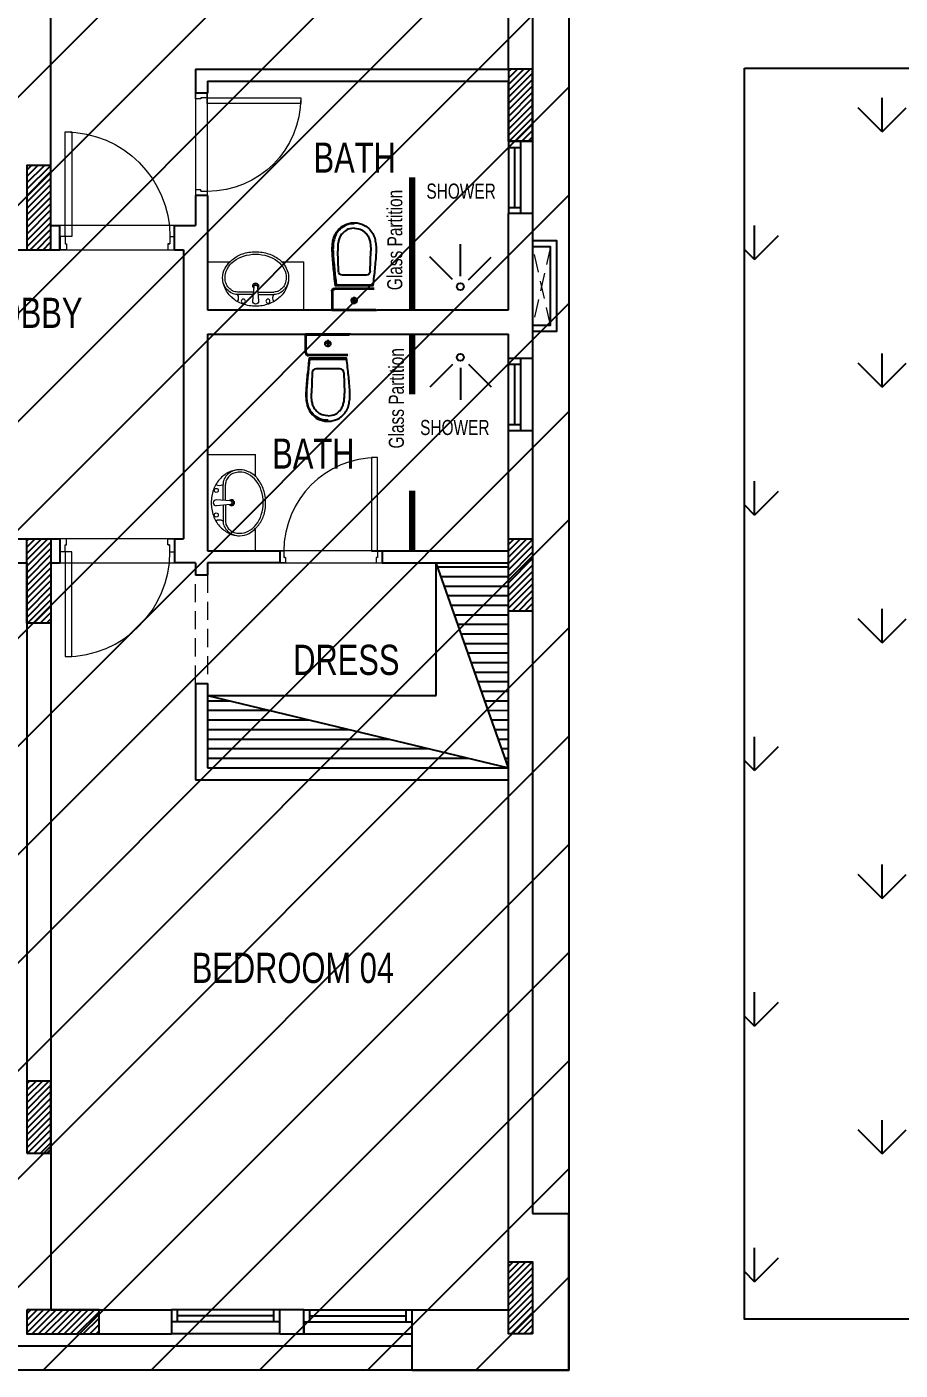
# Model space of a CAD drawing. Header units: centimetres. Extents: x 7997 to 116674, y 1017 to 13844.
# Drawn here: x 10508 to 11233, y 12100 to 13215 of the extents above; entities that cross this region are included whole.
import ezdxf

# ---------------------------------------------------------------- set-up
doc = ezdxf.new("R2010")
doc.units = ezdxf.units.CM
doc.header["$LTSCALE"] = 200
for name, pattern in [('$0$DASHED', [0.75, 0.5, -0.25]), ('$1$DASHED', [0.75, 0.5, -0.25]), ('A-106-Typical Floor Plan$0$HIDDEN', [0.375, 0.25, -0.125])]:
    doc.linetypes.add(name, pattern=pattern)
for name, color, linetype in [('$0$CPBRD-LINES', 11, 'Continuous'), ('$0$WIN', 6, 'Continuous'), ('$1$BATH-FUR', 8, 'Continuous'), ('$1$WINDOR', 6, 'Continuous'), ('$1$wipeout', 85, 'Continuous'), ('$1$Z-RUBBER', 8, 'Continuous'), ('Border 100x200', 2, 'Continuous'), ('COL', 1, 'Continuous'), ('DIM', 11, 'Continuous'), ('WIN', 6, 'Continuous'), ('WINDOR', 6, 'Continuous'), ('Z-RUBBER', 8, 'Continuous')]:
    doc.layers.add(name, color=color, linetype=linetype)
for name, color, linetype, lineweight in [('$0$HAT', 8, 'Continuous', 9), ('$1$FIXTURE', 6, 'Continuous', 13), ('$1$Layer1', 67, 'Continuous', 9), ('$1$TEXT', 6, 'Continuous', 18), ('$1$WALL', 3, 'Continuous', 25), ('$2$HAT', 8, 'Continuous', 9), ('FIXTURE', 6, 'Continuous', 13), ('HAT', 8, 'Continuous', 9), ('TEXT', 6, 'Continuous', 18), ('WALL', 3, 'Continuous', 25)]:
    doc.layers.add(name, color=color, linetype=linetype, lineweight=lineweight)
doc.styles.add('$1$style8', font='swisscl.ttf', dxfattribs={"width": 0.8})
doc.styles.add('style8', font='swisscl.ttf', dxfattribs={"width": 0.8})
pattern_1 = [(45, (-21734.0303, -7392.24753), (-0.08838834765, 0.08838834765), [])]
pattern_2 = [(360, (-5607318.147, -7847120.6), (3e-15, 7.9375), [])]
pattern_3 = [(45, (-33014.8116, -54636.4848), (-2.65165043, 2.65165043), [])]

# ---------------------------------------------------------------- blocks, each defined once
blk = doc.blocks.new('A$C414D25BB')
at = {"layer": 'Z-RUBBER', "ltscale": 0.05}
h = blk.add_hatch(dxfattribs=at)
h.set_pattern_fill('ANSI31', color=256, style=0)
h.set_pattern_definition(pattern_1)
h.paths.add_polyline_path([(0.114, 0.062, -5.138733), (0.115, 0.062), (0.115, 0.06), (0.116, 0.06), (0.115, 0.058), (0.116, 0.058), (0.115, 0.056), (0.113, 0.058), (0.114, 0.058), (0.113, 0.06), (0.114, 0.06)])
at = {"layer": 'FIXTURE'}
for p, q in [((0.857, 0.916), (0.857, 0.116)), ((0.907, 0.916), (0.857, 0.916)), ((0.907, 0.116), (0.907, 0.916)), ((0.107, 0.116), (0.072, 0.116)), ((0.072, 0.116), (0.072, 0.016)), ((0.107, 0.116), (0.107, 0.062)), ((0.857, 0.116), (0.907, 0.116)), ((0.907, 0.116), (0.947, 0.116)), ((0.907, 0.116), (0.907, 0.062)), ((0.947, 0.116), (0.947, 0.016)), ((0.122, 0.016), (0.072, 0.016)), ((0.119, 0.062), (0.107, 0.062)), ((0.112, 0.062), (0.122, 0.062)), ((0.122, 0.062), (0.122, 0.016)), ((0.907, 0.062), (0.897, 0.062)), ((0.897, 0.062), (0.897, 0.016)), ((0.897, 0.016), (0.947, 0.016))]:
    blk.add_line(p, q, dxfattribs=at)
blk.add_lwpolyline([(0.905, 0.062), (0.904, 0.062)], dxfattribs=at)
blk.add_arc((0.907, 0.116), 0.8, 90, 180, dxfattribs=at)
blk = doc.blocks.new('$1$A$C397E50C8')
at = {"layer": '$1$Layer1', "color": 8}
for p, q in [((0.8, 0.514), (0.8, 0.114)), ((0.38, 0.385), (0.248, 0.385)), ((0.38, 0.365), (0.248, 0.365)), ((0.385, 0.322), (0.375, 0.441)), ((0.415, 0.322), (0.424, 0.441)), ((0.42, 0.385), (0.552, 0.385)), ((0.42, 0.365), (0.552, 0.365)), ((0, 0.114), (0.187, 0.114)), ((0.616, 0.114), (0.8, 0.114))]:
    blk.add_line(p, q, dxfattribs=at)
for centre in [(0.298, 0.441), (0.502, 0.441)]:
    blk.add_circle(centre, 0.017, dxfattribs=at)
for centre, radius, start, end in [((0.386, 0.206), 0.275, 109.7015, 130.8429), ((0.4, 0.167), 0.316, 90, 109.7015), ((0.4, 0.441), 0.0245, 0, 180), ((0.4, 0.167), 0.316, 70.2985, 90), ((0.414, 0.206), 0.275, 49.1571, 70.2985), ((0.332, 0.247), 0.206, 154.3988, 180), ((0.265, 0.253), 0.138, 138.557, 159.911), ((0.365, 0.231), 0.242, 130.8429, 154.3988), ((0.255, 0.262), 0.124, 115.1324, 138.557), ((0.255, 0.262), 0.104, 115.1324, 138.557), ((0.248, 0.277), 0.108, 90, 115.1324), ((0.248, 0.277), 0.0879, 90, 115.1324), ((0.2, 0.414), 0.0561, 328.5927, 32.0804), ((0.6, 0.414), 0.0561, 147.9196, 211.4073), ((0.552, 0.277), 0.108, 64.8676, 90), ((0.552, 0.277), 0.0879, 64.8676, 90), ((0.545, 0.262), 0.104, 41.443, 64.8676), ((0.435, 0.231), 0.242, 25.6012, 49.1571), ((0.545, 0.262), 0.124, 41.443, 64.8676), ((0.535, 0.253), 0.138, 20.089, 41.443), ((0.468, 0.247), 0.206, 0, 25.6012), ((0.282, 0.247), 0.156, 159.911, 180), ((0.298, 0.247), 0.172, 180, 207.7048), ((0.282, 0.247), 0.136, 159.911, 180), ((0.298, 0.247), 0.152, 180, 207.7048), ((0.265, 0.253), 0.118, 138.557, 159.911), ((0.4, 0.314), 0.0245, 130.1483, 49.8517), ((0.4, 0.314), 0.017, 151.52, 28.48), ((0.4, 0.323), 0.015, 184.5957, 355.4043), ((0.535, 0.253), 0.118, 20.089, 41.443), ((0.502, 0.247), 0.152, 332.2952, 0), ((0.518, 0.247), 0.136, 0, 20.089), ((0.502, 0.247), 0.172, 332.2952, 0), ((0.518, 0.247), 0.156, 0, 20.089), ((0.39, 0.318), 0.287, 211.6966, 225.1435), ((0.347, 0.272), 0.208, 207.7048, 231.7336), ((0.39, 0.318), 0.287, 225.1435, 230.6034), ((0.453, 0.272), 0.208, 308.2664, 332.2952), ((0.453, 0.272), 0.228, 308.2664, 315.8627), ((0.453, 0.272), 0.228, 315.8627, 332.2952), ((0.355, 0.257), 0.218, 227.5536, 253.317), ((0.379, 0.313), 0.259, 231.7336, 251.9061), ((0.39, 0.318), 0.287, 249.6954, 271.4336), ((0.4, 0.377), 0.326, 251.9061, 270), ((0.4, 0.377), 0.346, 269.5314, 270), ((0.4, 0.377), 0.326, 270, 288.0939), ((0.4, 0.377), 0.346, 270, 288.0939), ((0.421, 0.313), 0.259, 288.0939, 308.2664), ((0.421, 0.313), 0.279, 288.0939, 308.2664)]:
    blk.add_arc(centre, radius, start, end, dxfattribs=at)
blk = doc.blocks.new('$1$CLOSET')
blk.add_wipeout([(-2144343.954, -2148345.497), (-2144343.793, -2148345.497), (-2144343.787, -2148345.499), (-2144343.779, -2148345.505), (-2144343.778, -2148345.508), (-2144343.775, -2148345.515), (-2144343.774, -2148345.519), (-2144343.774, -2148345.848), (-2144343.776, -2148345.856), (-2144343.779, -2148345.861), (-2144343.781, -2148345.864), (-2144343.783, -2148345.866), (-2144343.789, -2148345.869), (-2144343.792, -2148345.87), (-2144343.796, -2148345.87), (-2144343.954, -2148345.87), (-2144343.954, -2148345.506)]).dxf.layer = '$1$wipeout'
at = {"layer": '$1$BATH-FUR', "color": 8, "linetype": 'Continuous'}
for p, q in [((-2144343.954, -2148345.87), (-2144343.954, -2148345.497)), ((-2144343.948, -2148345.864), (-2144343.948, -2148345.504)), ((-2144343.905, -2148345.684), (-2144343.843, -2148345.684)), ((-2144343.874, -2148345.653), (-2144343.874, -2148345.715))]:
    blk.add_line(p, q, dxfattribs=at)
blk.add_circle((-2144343.874, -2148345.684), 0.0231, dxfattribs=at)
blk.add_wipeout([(-2144343.753, -2148345.529), (-2144343.691, -2148345.522), (-2144343.66, -2148345.518), (-2144343.643, -2148345.516), (-2144343.619, -2148345.514), (-2144343.602, -2148345.512), (-2144343.58, -2148345.51), (-2144343.566, -2148345.509), (-2144343.544, -2148345.507), (-2144343.527, -2148345.505), (-2144343.504, -2148345.504), (-2144343.482, -2148345.502), (-2144343.462, -2148345.502), (-2144343.443, -2148345.502), (-2144343.43, -2148345.502), (-2144343.424, -2148345.502), (-2144343.406, -2148345.504), (-2144343.401, -2148345.504), (-2144343.384, -2148345.507), (-2144343.368, -2148345.51), (-2144343.358, -2148345.513), (-2144343.346, -2148345.517), (-2144343.34, -2148345.519), (-2144343.331, -2148345.523), (-2144343.321, -2148345.528), (-2144343.309, -2148345.535), (-2144343.304, -2148345.539), (-2144343.297, -2148345.544), (-2144343.292, -2148345.549), (-2144343.284, -2148345.555), (-2144343.276, -2148345.563), (-2144343.264, -2148345.577), (-2144343.252, -2148345.595), (-2144343.248, -2148345.603), (-2144343.242, -2148345.616), (-2144343.239, -2148345.625), (-2144343.236, -2148345.635), (-2144343.234, -2148345.644), (-2144343.233, -2148345.649), (-2144343.231, -2148345.669), (-2144343.23, -2148345.687), (-2144343.231, -2148345.7), (-2144343.232, -2148345.711), (-2144343.234, -2148345.722), (-2144343.235, -2148345.729), (-2144343.239, -2148345.741), (-2144343.242, -2148345.751), (-2144343.244, -2148345.756), (-2144343.25, -2148345.767), (-2144343.252, -2148345.772), (-2144343.259, -2148345.784), (-2144343.268, -2148345.795), (-2144343.278, -2148345.806), (-2144343.292, -2148345.819), (-2144343.299, -2148345.825), (-2144343.31, -2148345.833), (-2144343.317, -2148345.837), (-2144343.327, -2148345.843), (-2144343.337, -2148345.847), (-2144343.353, -2148345.853), (-2144343.363, -2148345.856), (-2144343.379, -2148345.86), (-2144343.401, -2148345.863), (-2144343.437, -2148345.866), (-2144343.464, -2148345.866), (-2144343.494, -2148345.865), (-2144343.519, -2148345.863), (-2144343.544, -2148345.861), (-2144343.577, -2148345.858), (-2144343.611, -2148345.855), (-2144343.627, -2148345.853), (-2144343.656, -2148345.85), (-2144343.673, -2148345.848), (-2144343.694, -2148345.846), (-2144343.722, -2148345.842), (-2144343.753, -2148345.839), (-2144343.753, -2148345.548)]).dxf.layer = '$1$wipeout'
for p, q in [((-2144343.781, -2148345.519), (-2144343.781, -2148345.848)), ((-2144343.774, -2148345.519), (-2144343.774, -2148345.848)), ((-2144343.746, -2148345.535), (-2144343.746, -2148345.833)), ((-2144343.664, -2148345.584), (-2144343.664, -2148345.782)), ((-2144343.632, -2148345.551), (-2144343.463, -2148345.546)), ((-2144343.796, -2148345.87), (-2144343.954, -2148345.87)), ((-2144343.796, -2148345.864), (-2144343.948, -2148345.864)), ((-2144343.632, -2148345.815), (-2144343.463, -2148345.82))]:
    blk.add_line(p, q, dxfattribs=at)
for points in [[(-2144343.23, -2148345.684), (-2144343.231, -2148345.66), (-2144343.235, -2148345.639), (-2144343.241, -2148345.62), (-2144343.248, -2148345.603), (-2144343.256, -2148345.588), (-2144343.266, -2148345.575), (-2144343.276, -2148345.563), (-2144343.286, -2148345.553), (-2144343.297, -2148345.544), (-2144343.307, -2148345.537), (-2144343.317, -2148345.53), (-2144343.327, -2148345.525), (-2144343.337, -2148345.52), (-2144343.347, -2148345.516), (-2144343.358, -2148345.513), (-2144343.368, -2148345.51), (-2144343.379, -2148345.508), (-2144343.39, -2148345.506), (-2144343.401, -2148345.504), (-2144343.412, -2148345.503), (-2144343.424, -2148345.502), (-2144343.437, -2148345.502), (-2144343.45, -2148345.502), (-2144343.464, -2148345.502), (-2144343.479, -2148345.502), (-2144343.494, -2148345.503), (-2144343.51, -2148345.504), (-2144343.527, -2148345.505), (-2144343.544, -2148345.507), (-2144343.561, -2148345.508), (-2144343.577, -2148345.51), (-2144343.594, -2148345.511), (-2144343.611, -2148345.513), (-2144343.627, -2148345.515), (-2144343.643, -2148345.516), (-2144343.66, -2148345.518), (-2144343.676, -2148345.52), (-2144343.694, -2148345.522), (-2144343.711, -2148345.524), (-2144343.753, -2148345.529), (-2144343.753, -2148345.839), (-2144343.711, -2148345.844), (-2144343.694, -2148345.846), (-2144343.676, -2148345.848), (-2144343.66, -2148345.849), (-2144343.643, -2148345.851), (-2144343.627, -2148345.853), (-2144343.611, -2148345.855), (-2144343.594, -2148345.856), (-2144343.577, -2148345.858), (-2144343.561, -2148345.859), (-2144343.544, -2148345.861), (-2144343.527, -2148345.862), (-2144343.51, -2148345.864), (-2144343.494, -2148345.865), (-2144343.479, -2148345.865), (-2144343.464, -2148345.866), (-2144343.45, -2148345.866), (-2144343.437, -2148345.866), (-2144343.424, -2148345.865), (-2144343.412, -2148345.865), (-2144343.401, -2148345.863), (-2144343.39, -2148345.862), (-2144343.379, -2148345.86), (-2144343.368, -2148345.857), (-2144343.358, -2148345.855), (-2144343.347, -2148345.851), (-2144343.337, -2148345.847), (-2144343.327, -2148345.843), (-2144343.317, -2148345.837), (-2144343.307, -2148345.831), (-2144343.297, -2148345.823), (-2144343.286, -2148345.815), (-2144343.276, -2148345.804), (-2144343.266, -2148345.793), (-2144343.256, -2148345.78), (-2144343.248, -2148345.765), (-2144343.241, -2148345.748), (-2144343.235, -2148345.729), (-2144343.231, -2148345.708), (-2144343.23, -2148345.684)], [(-2144343.237, -2148345.683), (-2144343.238, -2148345.707), (-2144343.241, -2148345.727), (-2144343.247, -2148345.746), (-2144343.254, -2148345.762), (-2144343.262, -2148345.776), (-2144343.271, -2148345.789), (-2144343.281, -2148345.8), (-2144343.291, -2148345.81), (-2144343.301, -2148345.818), (-2144343.311, -2148345.825), (-2144343.32, -2148345.832), (-2144343.33, -2148345.837), (-2144343.34, -2148345.841), (-2144343.35, -2148345.845), (-2144343.36, -2148345.848), (-2144343.37, -2148345.851), (-2144343.38, -2148345.853), (-2144343.391, -2148345.855), (-2144343.401, -2148345.857), (-2144343.413, -2148345.858), (-2144343.424, -2148345.859), (-2144343.437, -2148345.859), (-2144343.45, -2148345.86), (-2144343.464, -2148345.859), (-2144343.478, -2148345.859), (-2144343.494, -2148345.858), (-2144343.51, -2148345.857), (-2144343.526, -2148345.856), (-2144343.543, -2148345.854), (-2144343.56, -2148345.853), (-2144343.577, -2148345.851), (-2144343.594, -2148345.85), (-2144343.61, -2148345.848), (-2144343.626, -2148345.846), (-2144343.643, -2148345.845), (-2144343.659, -2148345.843), (-2144343.676, -2148345.841), (-2144343.693, -2148345.839), (-2144343.711, -2148345.837), (-2144343.746, -2148345.833), (-2144343.746, -2148345.535)], [(-2144343.275, -2148345.682), (-2144343.276, -2148345.664), (-2144343.279, -2148345.648), (-2144343.283, -2148345.634), (-2144343.289, -2148345.622), (-2144343.295, -2148345.611), (-2144343.302, -2148345.602), (-2144343.309, -2148345.593), (-2144343.317, -2148345.586), (-2144343.325, -2148345.579), (-2144343.333, -2148345.573), (-2144343.34, -2148345.568), (-2144343.348, -2148345.565), (-2144343.355, -2148345.561), (-2144343.363, -2148345.558), (-2144343.371, -2148345.556), (-2144343.379, -2148345.554), (-2144343.388, -2148345.552), (-2144343.397, -2148345.55), (-2144343.407, -2148345.549), (-2144343.417, -2148345.548), (-2144343.427, -2148345.547), (-2144343.438, -2148345.546), (-2144343.463, -2148345.546)], [(-2144343.275, -2148345.685), (-2144343.276, -2148345.703), (-2144343.279, -2148345.719), (-2144343.283, -2148345.733), (-2144343.289, -2148345.745), (-2144343.295, -2148345.756), (-2144343.302, -2148345.765), (-2144343.309, -2148345.773), (-2144343.317, -2148345.781), (-2144343.325, -2148345.788), (-2144343.333, -2148345.794), (-2144343.34, -2148345.798), (-2144343.348, -2148345.802), (-2144343.355, -2148345.805), (-2144343.363, -2148345.808), (-2144343.371, -2148345.811), (-2144343.379, -2148345.813), (-2144343.388, -2148345.815), (-2144343.397, -2148345.817), (-2144343.407, -2148345.818), (-2144343.417, -2148345.819), (-2144343.427, -2148345.82), (-2144343.438, -2148345.82), (-2144343.463, -2148345.82)]]:
    blk.add_lwpolyline(points, dxfattribs=at)
for centre, radius, start, end in [((-2144343.631, -2148345.584), 0.0329, 91.6968, 180), ((-2144343.796, -2148345.848), 0.0219, 270, 0), ((-2144343.796, -2148345.848), 0.0153, 270, 0), ((-2144343.631, -2148345.782), 0.0329, 180, 268.3032)]:
    blk.add_arc(centre, radius, start, end, dxfattribs=at)
at = {"color": 8, "ltscale": 0.001, "const_width": 0.000508}
for points in [[(-2144343.954, -2148345.497), (-2144343.796, -2148345.497), (-2144343.791, -2148345.498), (-2144343.784, -2148345.501), (-2144343.779, -2148345.505), (-2144343.776, -2148345.511), (-2144343.774, -2148345.519), (-2144343.774, -2148345.848), (-2144343.776, -2148345.856), (-2144343.779, -2148345.861), (-2144343.781, -2148345.864), (-2144343.785, -2148345.867), (-2144343.792, -2148345.87), (-2144343.796, -2148345.87), (-2144343.954, -2148345.87), (-2144343.954, -2148345.497)], [(-2144343.753, -2148345.529), (-2144343.753, -2148345.839), (-2144343.651, -2148345.85), (-2144343.586, -2148345.857), (-2144343.527, -2148345.862), (-2144343.487, -2148345.865), (-2144343.446, -2148345.866), (-2144343.421, -2148345.865), (-2144343.401, -2148345.863), (-2144343.379, -2148345.86), (-2144343.363, -2148345.856), (-2144343.347, -2148345.851), (-2144343.332, -2148345.845), (-2144343.317, -2148345.837), (-2144343.304, -2148345.829), (-2144343.294, -2148345.821), (-2144343.283, -2148345.811), (-2144343.273, -2148345.801), (-2144343.264, -2148345.79), (-2144343.255, -2148345.778), (-2144343.244, -2148345.756), (-2144343.24, -2148345.746), (-2144343.235, -2148345.729), (-2144343.231, -2148345.708), (-2144343.23, -2148345.693), (-2144343.23, -2148345.681), (-2144343.231, -2148345.665), (-2144343.233, -2148345.649), (-2144343.235, -2148345.639), (-2144343.241, -2148345.62), (-2144343.251, -2148345.598), (-2144343.264, -2148345.577), (-2144343.276, -2148345.563), (-2144343.289, -2148345.551), (-2144343.304, -2148345.539), (-2144343.315, -2148345.532), (-2144343.327, -2148345.525), (-2144343.342, -2148345.518), (-2144343.353, -2148345.515), (-2144343.371, -2148345.51), (-2144343.388, -2148345.506), (-2144343.404, -2148345.504), (-2144343.43, -2148345.502), (-2144343.452, -2148345.502), (-2144343.471, -2148345.502), (-2144343.492, -2148345.503), (-2144343.504, -2148345.504), (-2144343.522, -2148345.505), (-2144343.566, -2148345.509), (-2144343.594, -2148345.511), (-2144343.622, -2148345.514), (-2144343.651, -2148345.517), (-2144343.691, -2148345.522), (-2144343.753, -2148345.529)]]:
    blk.add_lwpolyline(points, dxfattribs=at)
blk = doc.blocks.new('$1$A$C414D25BB')
at = {"layer": '$1$Z-RUBBER', "ltscale": 0.05}
h = blk.add_hatch(dxfattribs=at)
h.set_pattern_fill('ANSI31', color=256, style=0)
h.set_pattern_definition(pattern_1)
h.paths.add_polyline_path([(0.114, 0.062, -5.138733), (0.115, 0.062), (0.115, 0.06), (0.116, 0.06), (0.115, 0.058), (0.116, 0.058), (0.115, 0.056), (0.113, 0.058), (0.114, 0.058), (0.113, 0.06), (0.114, 0.06)])
at = {"layer": '$1$FIXTURE'}
for p, q in [((0.857, 0.916), (0.857, 0.116)), ((0.907, 0.916), (0.857, 0.916)), ((0.907, 0.116), (0.907, 0.916)), ((0.107, 0.116), (0.072, 0.116)), ((0.072, 0.116), (0.072, 0.016)), ((0.107, 0.116), (0.107, 0.062)), ((0.857, 0.116), (0.907, 0.116)), ((0.907, 0.116), (0.947, 0.116)), ((0.907, 0.116), (0.907, 0.062)), ((0.947, 0.116), (0.947, 0.016)), ((0.122, 0.016), (0.072, 0.016)), ((0.119, 0.062), (0.107, 0.062)), ((0.112, 0.062), (0.122, 0.062)), ((0.122, 0.062), (0.122, 0.016)), ((0.907, 0.062), (0.897, 0.062)), ((0.897, 0.062), (0.897, 0.016)), ((0.897, 0.016), (0.947, 0.016))]:
    blk.add_line(p, q, dxfattribs=at)
blk.add_lwpolyline([(0.905, 0.062), (0.904, 0.062)], dxfattribs=at)
blk.add_arc((0.907, 0.116), 0.8, 90, 180, dxfattribs=at)
blk = doc.blocks.new('06-FF COLUMNS-Essa', base_point=(38719.9, 8657))
at = {"layer": 'COL', "ltscale": 0.05}
h = blk.add_hatch(dxfattribs=at)
h.set_pattern_fill('ANSI31', color=8, scale=30)
h.set_pattern_definition(pattern_3)
h.paths.add_polyline_path([(39739.9, 9677), (39759.9, 9677), (39759.9, 9737), (39739.9, 9737)])
h = blk.add_hatch(dxfattribs=at)
h.set_pattern_fill('ANSI31', color=8, scale=30)
h.set_pattern_definition(pattern_3)
h.paths.add_polyline_path([(39339.9, 9587), (39359.9, 9587), (39359.9, 9657), (39339.9, 9657)])
h = blk.add_hatch(dxfattribs=at)
h.set_pattern_fill('ANSI31', color=8, scale=30)
h.set_pattern_definition(pattern_3)
h.paths.add_polyline_path([(39339.9, 9347), (39359.9, 9347), (39359.9, 9277), (39339.9, 9277)])
h = blk.add_hatch(dxfattribs=at)
h.set_pattern_fill('ANSI31', color=8, scale=30)
h.set_pattern_definition(pattern_3)
h.paths.add_polyline_path([(39739.9, 9347), (39759.9, 9347), (39759.9, 9287), (39739.9, 9287)])
h = blk.add_hatch(dxfattribs=at)
h.set_pattern_fill('ANSI31', color=8, scale=30)
h.set_pattern_definition(pattern_3)
h.paths.add_polyline_path([(39339.9, 8837), (39359.9, 8837), (39359.9, 8897), (39339.9, 8897)])
h = blk.add_hatch(dxfattribs=at)
h.set_pattern_fill('ANSI31', color=8, scale=30)
h.set_pattern_definition(pattern_3)
h.paths.add_polyline_path([(39759.9, 8687), (39739.9, 8687), (39739.9, 8747), (39759.9, 8747)])
h = blk.add_hatch(dxfattribs=at)
h.set_pattern_fill('ANSI31', color=8, scale=30)
h.set_pattern_definition(pattern_3)
h.paths.add_polyline_path([(39339.9, 8707), (39339.9, 8687), (39399.9, 8687), (39399.9, 8707)])
at = {"layer": 'COL'}
for points in [[(39739.9, 9677), (39759.9, 9677), (39759.9, 9737), (39739.9, 9737)], [(39339.9, 9587), (39359.9, 9587), (39359.9, 9657), (39339.9, 9657)], [(39339.9, 9347), (39359.9, 9347), (39359.9, 9277), (39339.9, 9277)], [(39739.9, 9347), (39759.9, 9347), (39759.9, 9287), (39739.9, 9287)], [(39339.9, 8837), (39359.9, 8837), (39359.9, 8897), (39339.9, 8897)], [(39759.9, 8687), (39739.9, 8687), (39739.9, 8747), (39759.9, 8747)], [(39339.9, 8707), (39339.9, 8687), (39399.9, 8687), (39399.9, 8707)]]:
    blk.add_lwpolyline(points, close=True, dxfattribs=at)
blk = doc.blocks.new('03-FIRST FLOOR PLAN-selattin', base_point=(31015.7, 25621.5))
at = {"layer": '$0$CPBRD-LINES'}
h = blk.add_hatch(dxfattribs=at)
h.set_pattern_fill('ANSI31', color=256, scale=2.5, angle=315, style=0)
h.set_pattern_definition(pattern_2)
h.paths.add_polyline_path([(30965.7, 24576.5), (30965.7, 24746.5), (30905.7, 24746.5)])
h = blk.add_hatch(dxfattribs=at)
h.set_pattern_fill('ANSI31', color=256, scale=2.5, angle=315, style=0)
h.set_pattern_definition(pattern_2)
h.paths.add_polyline_path([(30715.7, 24636.5), (30715.7, 24576.5), (30965.7, 24576.5)])
for p, q in [((30905.7, 24636.5), (30905.7, 24746.5)), ((30965.7, 24576.5), (30905.7, 24746.5)), ((30715.7, 24636.5), (30905.7, 24636.5)), ((30715.7, 24636.5), (30965.7, 24576.5))]:
    blk.add_line(p, q, dxfattribs=at)
at = {"layer": '$0$HAT', "linetype": '$0$DASHED', "ltscale": 0.15}
for p, q in [((31000.7, 25009), (30985.7, 24944)), ((31000.7, 24944), (30985.7, 25009))]:
    blk.add_line(p, q, dxfattribs=at)
at = {"layer": '$0$WIN'}
for points in [[(30985.7, 24939), (31005.7, 24939), (31005.7, 25014), (30985.7, 25014)], [(30985.7, 24944), (31000.7, 24944), (31000.7, 25009), (30985.7, 25009)]]:
    blk.add_lwpolyline(points, dxfattribs=at)
at = {"layer": '$1$BATH-FUR'}
for p, q in [((30925.7, 24984.5), (30925.7, 25011.2)), ((30919.3, 24981.7), (30900.4, 25000.6)), ((30932.4, 24981.5), (30951.3, 25000.3)), ((30919.3, 24911.3), (30900.4, 24892.4)), ((30932.4, 24911.5), (30951.3, 24892.7)), ((30925.7, 24908.5), (30925.7, 24881.8))]:
    blk.add_line(p, q, dxfattribs=at)
for centre in [(30925.7, 24975.8), (30925.7, 24917.2)]:
    blk.add_circle(centre, 2.88, dxfattribs=at)
at = {"layer": '$1$WALL'}
for p, q in [((30705.7, 25156.5), (30705.7, 25136.5)), ((30705.7, 25156.5), (30965.7, 25156.5)), ((30715.7, 25146.5), (30965.7, 25146.5)), ((30715.7, 25146.5), (30715.7, 25136.5)), ((30965.7, 25096.5), (30965.7, 25146.5)), ((30715.7, 25136.5), (30705.7, 25136.5)), ((30985.7, 25096.5), (30965.7, 25096.5)), ((30705.7, 25051.5), (30705.7, 25026.5)), ((30715.7, 25051.5), (30705.7, 25051.5)), ((30715.7, 25051.5), (30715.7, 24956.5)), ((30965.7, 24956.5), (30965.7, 25036.5)), ((30985.7, 25036.5), (30965.7, 25036.5)), ((30985.7, 25036.5), (30985.7, 24916.5)), ((30688.2, 25026.5), (30705.7, 25026.5)), ((30688.2, 25006.5), (30688.2, 25026.5)), ((30688.2, 25006.5), (30695.7, 25006.5)), ((30695.7, 25006.5), (30695.7, 24766.5)), ((30715.7, 24956.5), (30965.7, 24956.5)), ((30715.7, 24936.5), (30965.7, 24936.5)), ((30715.7, 24936.5), (30715.7, 24756.5)), ((30965.7, 24916.5), (30965.7, 24936.5)), ((30965.7, 24916.5), (30985.7, 24916.5)), ((30965.7, 24756.5), (30965.7, 24856.5)), ((30965.7, 24856.5), (30985.7, 24856.5)), ((30688.2, 24766.5), (30695.7, 24766.5)), ((30688.2, 24766.5), (30688.2, 24746.5)), ((30715.7, 24756.5), (30775.7, 24756.5)), ((30775.7, 24756.5), (30775.7, 24746.5)), ((30860.7, 24756.5), (30965.7, 24756.5)), ((30860.7, 24756.5), (30860.7, 24746.5)), ((30705.7, 24746.5), (30688.2, 24746.5)), ((30705.7, 24746.5), (30705.7, 24736.7)), ((30775.7, 24746.5), (30715.7, 24746.5)), ((30715.7, 24746.5), (30715.7, 24736.7)), ((30860.7, 24746.5), (30965.7, 24746.5)), ((30705.7, 24736.7), (30715.7, 24736.7)), ((30705.7, 24646.5), (30715.7, 24646.5)), ((30705.7, 24646.5), (30705.7, 24566.5)), ((30715.7, 24646.5), (30715.7, 24576.5)), ((30715.7, 24576.5), (30965.7, 24576.5)), ((30705.7, 24566.5), (30965.7, 24566.5))]:
    blk.add_line(p, q, dxfattribs=at)
at = {"layer": '$1$WALL', "color": 8, "ltscale": 150, "const_width": 5}
for points in [[(30885.7, 24956.5), (30885.7, 25066.5)], [(30885.7, 24936.5), (30885.7, 24886.5)], [(30885.7, 24756.5), (30885.7, 24806.5)]]:
    blk.add_lwpolyline(points, dxfattribs=at)
at = {"layer": '$1$WINDOR'}
for p, q in [((30965.7, 25096.5), (30965.7, 25036.5)), ((30965.7, 25091.5), (30975.7, 25091.5)), ((30970.7, 25091.5), (30970.7, 25041.5)), ((30975.7, 25096.5), (30975.7, 25036.5)), ((30985.7, 25096.5), (30985.7, 25036.5)), ((30965.7, 25041.5), (30975.7, 25041.5)), ((30965.7, 24856.5), (30965.7, 24916.5)), ((30965.7, 24911.5), (30975.7, 24911.5)), ((30970.7, 24911.5), (30970.7, 24861.5)), ((30975.7, 24916.5), (30975.7, 24856.5)), ((30985.7, 24916.5), (30985.7, 24856.5)), ((30965.7, 24861.5), (30975.7, 24861.5))]:
    blk.add_line(p, q, dxfattribs=at)
at = {"layer": '$2$HAT', "ltscale": 0.15}
for p, q in [((30705.7, 25136.5), (30705.7, 25051.5)), ((30715.7, 25051.5), (30715.7, 25136.5)), ((30860.7, 24756.5), (30775.7, 24756.5)), ((30775.7, 24746.5), (30860.7, 24746.5))]:
    blk.add_line(p, q, dxfattribs=at)
at = {"layer": '$2$HAT', "linetype": '$1$DASHED', "ltscale": 0.15}
for p, q in [((30705.7, 24646.5), (30705.7, 24736.7)), ((30715.7, 24736.7), (30715.7, 24646.5))]:
    blk.add_line(p, q, dxfattribs=at)
at = {"layer": 'HAT', "ltscale": 0.15}
for p, q in [((30688.2, 25026.5), (30593.2, 25026.5)), ((30593.2, 25006.5), (30688.2, 25006.5)), ((30688.2, 24766.5), (30593.2, 24766.5)), ((30593.2, 24746.5), (30688.2, 24746.5))]:
    blk.add_line(p, q, dxfattribs=at)
at = {"layer": 'WALL'}
for p, q in [((30585.7, 25026.5), (30585.7, 25571.5)), ((30965.7, 25156.5), (30965.7, 25571.5)), ((30985.7, 25491.5), (30985.7, 25096.5)), ((30585.7, 25026.5), (30593.2, 25026.5)), ((30593.2, 25006.5), (30593.2, 25026.5)), ((30555.7, 25006.5), (30593.2, 25006.5)), ((30985.7, 24856.5), (30985.7, 24206.5)), ((30555.7, 24766.5), (30593.2, 24766.5)), ((30593.2, 24766.5), (30593.2, 24746.5)), ((30555.7, 24746.5), (30565.7, 24746.5)), ((30565.7, 24746.5), (30565.7, 24276.5)), ((30585.7, 24746.5), (30585.7, 24126.5)), ((30585.7, 24746.5), (30593.2, 24746.5)), ((30965.7, 24126.5), (30965.7, 24746.5)), ((31015.7, 24076.5), (31015.7, 24206.5)), ((30585.7, 24126.5), (30685.7, 24126.5)), ((30685.7, 24126.5), (30685.7, 24106.5)), ((30795.7, 24126.5), (30775.7, 24126.5)), ((30775.7, 24106.5), (30775.7, 24126.5)), ((30795.7, 24106.5), (30795.7, 24126.5)), ((30885.7, 24126.5), (30965.7, 24126.5)), ((30565.7, 24106.5), (30685.7, 24106.5)), ((30775.7, 24106.5), (30795.7, 24106.5)), ((30795.7, 24116.5), (30795.7, 24106.5))]:
    blk.add_line(p, q, dxfattribs=at)
at = {"layer": 'WALL', "color": 8, "linetype": 'A-106-Typical Floor Plan$0$HIDDEN', "ltscale": 0.3}
for p, q in [((31015.7, 25492.4), (31015.7, 24206.5)), ((30885.7, 24076.5), (30075.7, 24076.5))]:
    blk.add_line(p, q, dxfattribs=at)
at = {"layer": 'WALL', "ltscale": 150}
for p, q in [((30985.7, 24206.5), (31015.7, 24206.5)), ((30885.7, 24076.5), (30885.7, 24126.5)), ((30885.7, 24076.5), (31015.7, 24076.5))]:
    blk.add_line(p, q, dxfattribs=at)
at = {"layer": 'WIN'}
blk.add_lwpolyline([(30985.7, 24939), (31005.7, 24939), (31005.7, 25014), (30985.7, 25014)], dxfattribs=at)
at = {"layer": 'WINDOR'}
for p, q in [((30775.7, 24126.5), (30685.7, 24126.5)), ((30690.7, 24116.5), (30690.7, 24126.5)), ((30770.7, 24121.5), (30690.7, 24121.5)), ((30770.7, 24116.5), (30770.7, 24126.5)), ((30795.7, 24126.5), (30885.7, 24126.5)), ((30800.7, 24116.5), (30800.7, 24126.5)), ((30800.7, 24121.5), (30880.7, 24121.5)), ((30880.7, 24116.5), (30880.7, 24126.5)), ((30775.7, 24116.5), (30685.7, 24116.5)), ((30775.7, 24106.5), (30685.7, 24106.5)), ((30795.7, 24116.5), (30885.7, 24116.5)), ((30795.7, 24106.5), (30885.7, 24106.5)), ((30885.7, 24096.5), (30247.7, 24096.5))]:
    blk.add_line(p, q, dxfattribs=at)
at = {"layer": '$1$WALL', "color": 0, "xscale": -97.14285718560265, "yscale": 97.14285718560265, "zscale": 97.14285718560265, "rotation": 270}
blk.add_blockref('$1$A$C414D25BB', (30704.2, 25044.5), dxfattribs=at)
at = {"layer": '$1$WALL', "yscale": 100, "zscale": 100}
for p, xscale, rotation in [((30715.7, 25007.9), -100, 179.9999997198161), ((30767.1, 24756.5), 100, 90.00000028018398)]:
    blk.add_blockref('$1$A$C397E50C8', p, dxfattribs=dict(at, xscale=xscale, rotation=rotation))
at = {"layer": '$1$WALL', "color": 0, "xscale": 97.14285718560265, "yscale": 97.14285718560265, "zscale": 97.14285718560265}
blk.add_blockref('$1$A$C414D25BB', (30768.7, 24745), dxfattribs=at)
at = {"layer": 'WALL', "color": 0, "xscale": -108.5714285607147, "yscale": 108.5714285607147, "zscale": 108.5714285607147}
blk.add_blockref('A$C414D25BB', (30696.1, 25004.8), dxfattribs=at)
at = {"layer": 'WALL', "color": 0, "xscale": 108.5714285607147, "yscale": 108.5714285607147, "zscale": 108.5714285607147, "rotation": 180}
blk.add_blockref('A$C414D25BB', (30696.1, 24768.2), dxfattribs=at)
at = {"layer": '$1$TEXT', "style": '$1$style8'}
for s, height, p in [('BATH', 25, (30803.8, 25070.5)), ('SHOWER', 12.5, (30897.5, 25048.9)), ('SHOWER', 12.5, (30892.3, 24852.7)), ('BATH', 25, (30769.5, 24824.8)), ('DRESS', 25, (30786.9, 24653.6))]:
    blk.add_text(s, height=height, dxfattribs=at).set_placement(p)
for p in [(30877.5, 24972.9), (30878.8, 24841.5)]:
    blk.add_text('Glass Partition', height=12.5, rotation=90, dxfattribs=at).set_placement(p)
at = {"layer": 'TEXT', "style": 'style8'}
for s, p in [('LOBBY', (30526.4, 24941.6)), ('BEDROOM 04', (30702.6, 24397.9))]:
    blk.add_text(s, height=25, dxfattribs=at).set_placement(p)
at = {"layer": '$1$BATH-FUR', "yscale": 100, "zscale": 100, "rotation": 270}
for p, xscale in [((214865405.9, 214459351.8), -100), ((214865384.1, -214409458.8), 100)]:
    blk.add_blockref('$1$CLOSET', p, dxfattribs=dict(at, xscale=xscale))
at = {"color": 6, "ltscale": 2}
blk.add_blockref('06-FF COLUMNS-Essa', (29945.7, 24076.5), dxfattribs=at)

msp = doc.modelspace()

# ---------------------------------------------------------------- hatches: boundary and pattern name
at = {"layer": 'DIM', "ltscale": 1.5}
h = msp.add_hatch(dxfattribs=at)
h.set_pattern_fill('GRASS', color=256, scale=150)
h.set_pattern_definition([(90, (-501717.01, -2785105.98), (-106.066017, 106.066017), [28.125, -184.0070344]), (45, (-501717.01, -2785105.98), (-106.066017, 106.066017), [28.125, -121.875]), (135, (-501717.01, -2785105.98), (-106.066017, -106.066017), [28.125, -121.875])])
h.paths.add_polyline_path([(11103.8859, 12142.1418), (11103.8859, 13180.6421), (12235.3841, 13180.6421), (12235.3841, 12142.1418)])

# ---------------------------------------------------------------- linework, layer by layer
msp.add_lwpolyline([(11103.8859, 13180.6421), (12235.3841, 13180.6421), (12235.3841, 12142.1418), (11103.8859, 12142.1418)], close=True, dxfattribs=at)

# ---------------------------------------------------------------- next in the draw order: block references
at = {"layer": 'DIM', "linetype": 'Continuous'}
msp.add_blockref('03-FIRST FLOOR PLAN-selattin', (10957.9496, 13644.7907), dxfattribs=at)

# ---------------------------------------------------------------- next in the draw order: hatches: boundary and pattern name
at = {"layer": 'Border 100x200', "ltscale": 150}
h = msp.add_hatch(dxfattribs=at)
h.set_pattern_fill('ANSI31', color=8, scale=20)
h.set_pattern_definition([(45, (-141.44, 0), (-44.90128, 44.90128), [])])
h.paths.add_polyline_path([(10957.9496, 13644.7907), (10957.9496, 12099.7907), (9887.9496, 12099.7907), (9887.9496, 12769.7907), (9857.9496, 12769.7907), (9857.9496, 12859.7907), (9857.9496, 12959.7907), (9857.9496, 13049.7907), (9887.9496, 13049.7907), (9887.9496, 13534.7907), (10477.9496, 13534.7907), (10477.9496, 13644.7907)])
h.paths.add_polyline_path([(9937.9496, 12254.7907), (10487.9496, 12254.7907), (10487.9496, 12129.7907), (9937.9496, 12129.7907)], flags=16)

# ---------------------------------------------------------------- next in the draw order: linework, layer by layer
at = {"layer": 'Border 100x200', "color": 8, "ltscale": 150}
msp.add_lwpolyline([(10957.9496, 13644.7907), (10957.9496, 12099.7907), (9887.9496, 12099.7907), (9887.9496, 12769.7907), (9857.9496, 12769.7907), (9857.9496, 12859.7907), (9857.9496, 12859.7907), (9857.9496, 12959.7907), (9857.9496, 12959.7907), (9857.9496, 13049.7907), (9887.9496, 13049.7907), (9887.9496, 13534.7907), (10477.9496, 13534.7907), (10477.9496, 13644.7907)], close=True, dxfattribs=at)

doc.saveas('drawing.dxf')
